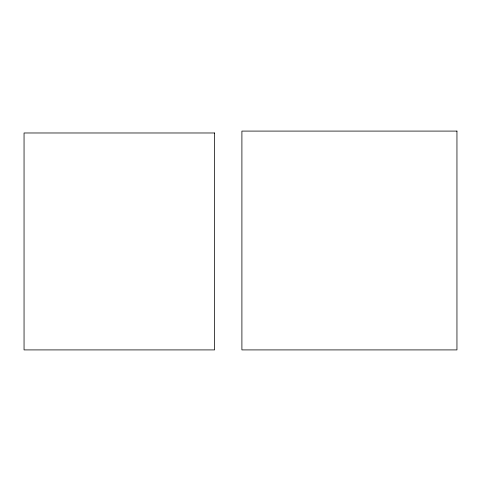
<?xml version="1.0" encoding="UTF-8"?>
<svg xmlns="http://www.w3.org/2000/svg" width="481" height="481" viewBox="0 0 481 481"><rect width="100%" height="100%" fill="white"/><g stroke="black" fill="none" stroke-linecap="round" stroke-linejoin="round"><path stroke-width="0.72" d="M456.95 131.091L241.901 131.091L241.901 349.909L456.95 349.909L456.95 131.091M214.574 132.978L24.05 132.978L24.05 349.909L214.574 349.909L214.574 132.978"/></g></svg>
